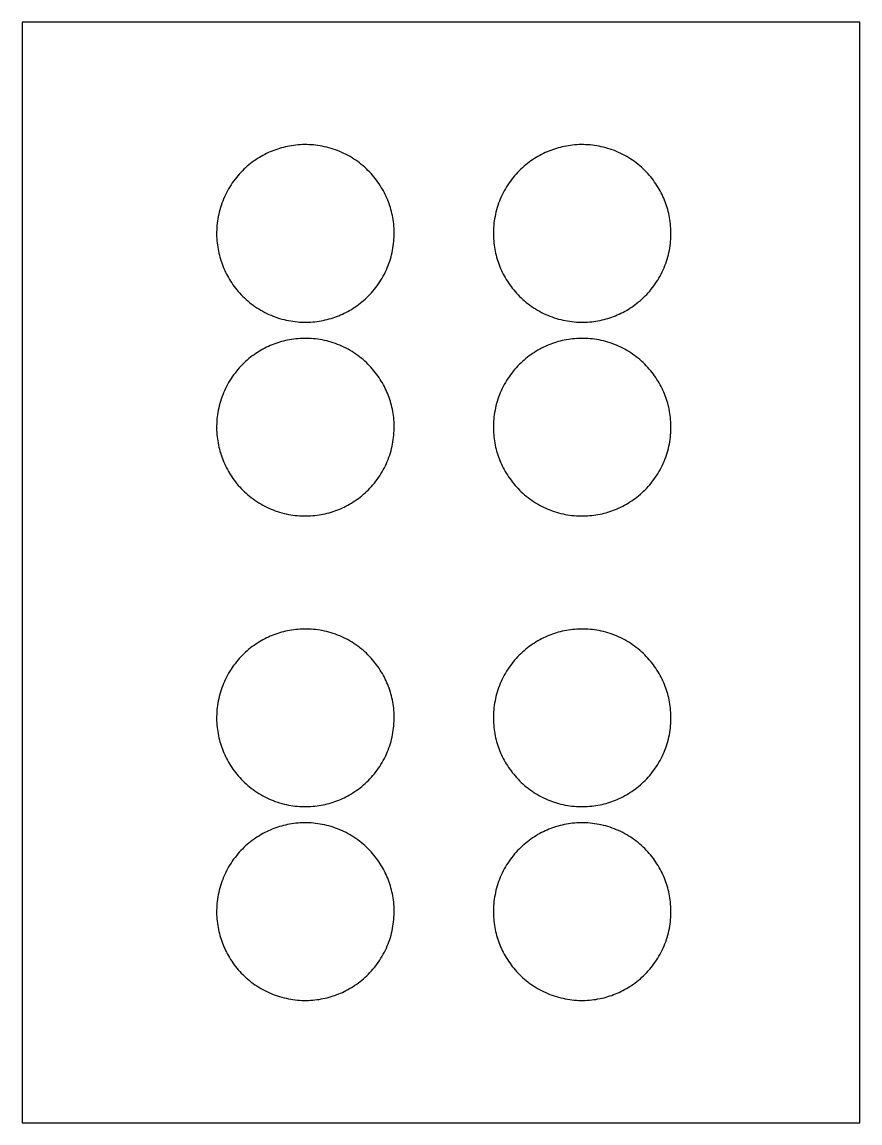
# Model space of a CAD drawing. Header units: millimetres. Extents: x -198.5 to -168.2, y -138.8 to -99.
import ezdxf

# ---------------------------------------------------------------- set-up
doc = ezdxf.new("R2010")
doc.units = ezdxf.units.MM
doc.layers.add('Default', color=7, linetype='Continuous', true_color=0x000000)

msp = doc.modelspace()

# ---------------------------------------------------------------- linework, layer by layer
at = {"layer": 'Default'}
for points in [[(-198.475, -99, -0.042), (-198.475, -118.886, -0.042), (-198.475, -138.772, -0.042)], [(-168.199, -99, -0.042), (-183.337, -99, -0.042), (-198.475, -99, -0.042)], [(-168.199, -138.772, -0.042), (-168.199, -118.886, -0.042), (-168.199, -99, -0.042)], [(-198.475, -138.772, -0.042), (-183.337, -138.772, -0.042), (-168.199, -138.772, -0.042)]]:
    msp.add_open_spline(points, degree=2, dxfattribs=at)
for points in [[(-191.236, -107.772, -0.042), (-192.372, -104.772, -0.042), (-189.372, -103.636, -0.042), (-186.372, -102.5, -0.042), (-185.236, -105.5, -0.042), (-184.1, -108.5, -0.042), (-187.1, -109.636, -0.042), (-190.1, -110.772, -0.042), (-191.236, -107.772, -0.042)], [(-181.236, -107.772, -0.042), (-182.372, -104.772, -0.042), (-179.372, -103.636, -0.042), (-176.372, -102.5, -0.042), (-175.236, -105.5, -0.042), (-174.1, -108.5, -0.042), (-177.1, -109.636, -0.042), (-180.1, -110.772, -0.042), (-181.236, -107.772, -0.042)], [(-191.236, -114.772, -0.042), (-192.372, -111.772, -0.042), (-189.372, -110.636, -0.042), (-186.372, -109.5, -0.042), (-185.236, -112.5, -0.042), (-184.1, -115.5, -0.042), (-187.1, -116.636, -0.042), (-190.1, -117.772, -0.042), (-191.236, -114.772, -0.042)], [(-181.236, -114.772, -0.042), (-182.372, -111.772, -0.042), (-179.372, -110.636, -0.042), (-176.372, -109.5, -0.042), (-175.236, -112.5, -0.042), (-174.1, -115.5, -0.042), (-177.1, -116.636, -0.042), (-180.1, -117.772, -0.042), (-181.236, -114.772, -0.042)], [(-191.236, -125.272, -0.042), (-192.372, -122.272, -0.042), (-189.372, -121.136, -0.042), (-186.372, -120, -0.042), (-185.236, -123, -0.042), (-184.1, -126, -0.042), (-187.1, -127.136, -0.042), (-190.1, -128.272, -0.042), (-191.236, -125.272, -0.042)], [(-181.236, -125.272, -0.042), (-182.372, -122.272, -0.042), (-179.372, -121.136, -0.042), (-176.372, -120, -0.042), (-175.236, -123, -0.042), (-174.1, -126, -0.042), (-177.1, -127.136, -0.042), (-180.1, -128.272, -0.042), (-181.236, -125.272, -0.042)], [(-191.236, -132.272, -0.042), (-192.372, -129.272, -0.042), (-189.372, -128.136, -0.042), (-186.372, -127, -0.042), (-185.236, -130, -0.042), (-184.1, -133, -0.042), (-187.1, -134.136, -0.042), (-190.1, -135.272, -0.042), (-191.236, -132.272, -0.042)], [(-181.236, -132.272, -0.042), (-182.372, -129.272, -0.042), (-179.372, -128.136, -0.042), (-176.372, -127, -0.042), (-175.236, -130, -0.042), (-174.1, -133, -0.042), (-177.1, -134.136, -0.042), (-180.1, -135.272, -0.042), (-181.236, -132.272, -0.042)]]:
    msp.add_rational_spline(points, [1, 0.707106781187, 1, 0.707106781187, 1, 0.707106781187, 1, 0.707106781187, 1], degree=2, knots=[-20.155455, -20.155455, -20.155455, -15.116591, -15.116591, -10.077727, -10.077727, -5.038864, -5.038864, 0, 0, 0], dxfattribs=at)

doc.saveas('drawing.dxf')
